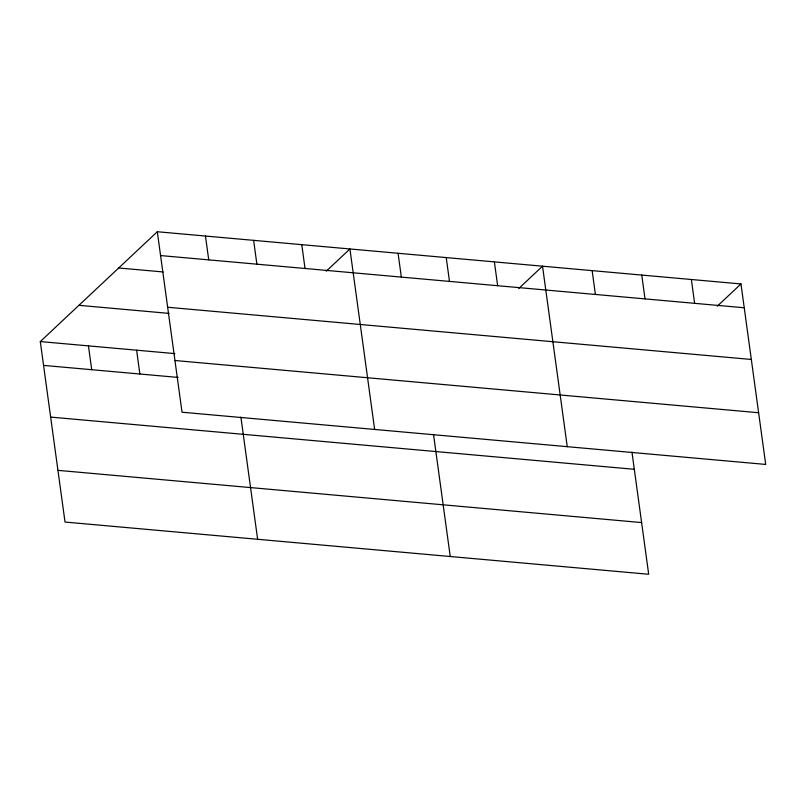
<?xml version="1.0" encoding="UTF-8"?>
<svg xmlns="http://www.w3.org/2000/svg" width="806" height="806" viewBox="0 0 806 806"><rect width="100%" height="100%" fill="white"/><g stroke="black" fill="none" stroke-linecap="round" stroke-linejoin="round"><path stroke-width="1.21" d="M631.954 452.075L648.689 574.265L65.024 522.056L40.3 341.573L157.311 231.735L740.976 283.944L765.7 464.427L182.035 412.219L157.311 231.735M326.229 271.209L349.925 248.963L374.639 429.447M518.832 288.437L542.529 266.192L567.253 446.675M717.28 306.189L740.976 283.944M160.575 255.562L744.24 307.771M118.694 267.985L163.144 271.954M167.658 307.257L751.323 359.466M78.917 305.323L169.048 313.393M40.3 341.573L174.882 353.612M174.952 360.514L758.617 412.732M43.564 365.4L178.146 377.43M50.647 417.095L634.312 469.304M57.941 470.351L641.606 522.57M691.367 279.511L694.631 303.328M641.757 275.068L645.022 298.895M592.138 270.635L595.402 294.452M494.38 261.89L497.645 285.707M446.222 257.577L449.486 281.405M433.507 434.323L450.242 556.513M398.073 253.275L401.338 277.093M301.766 244.661L305.031 268.479M253.618 240.349L256.882 264.177M240.893 417.095L257.628 539.285M205.459 236.047L208.724 259.864M136.607 350.187L139.871 374.014M88.448 345.885L91.713 369.702"/></g></svg>
